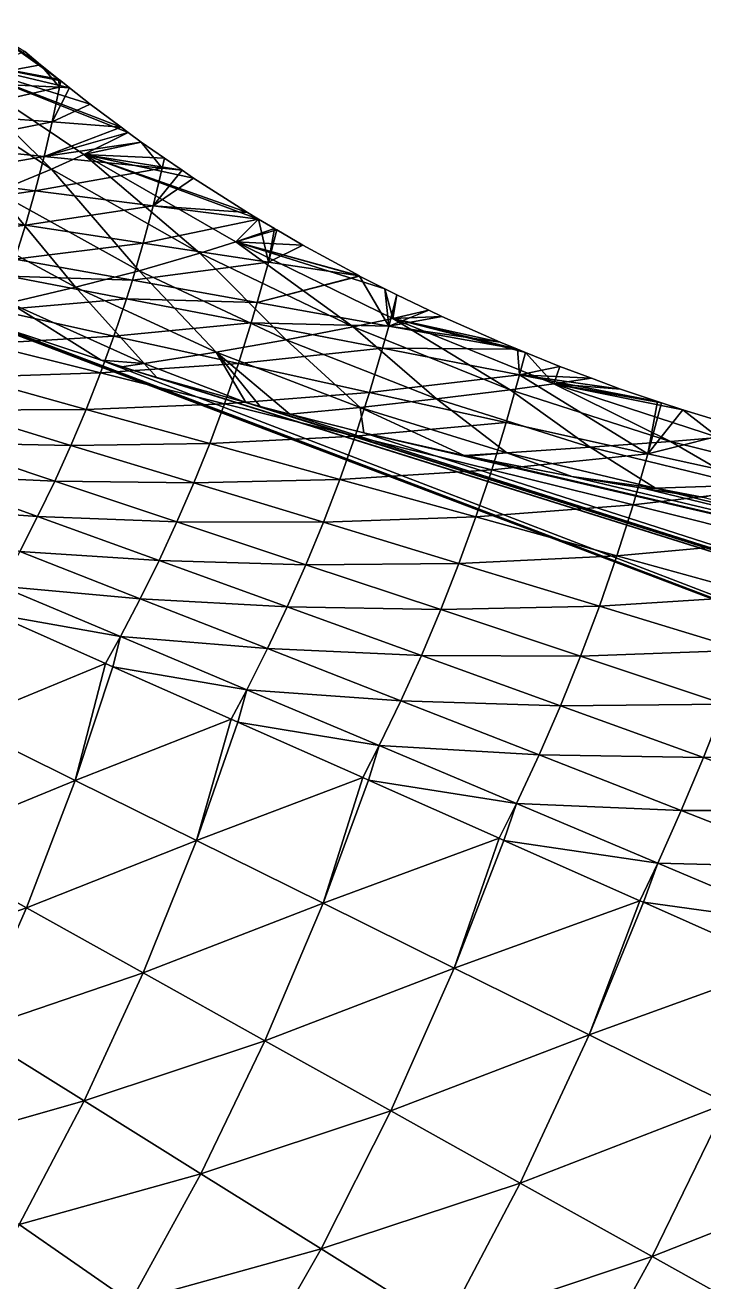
# Model space of a CAD drawing. Header units: metres. Extents: x -44.6 to 35.4, y -44.1 to 26.9.
# Drawn here: x -16.88 to -13.34, y 13.82 to 20.37 of the extents above; entities that cross this region are included whole.
import ezdxf

# ---------------------------------------------------------------- set-up
doc = ezdxf.new("R2010")
doc.units = ezdxf.units.M

msp = doc.modelspace()

# ---------------------------------------------------------------- linework, layer by layer
for points in [[(-17.338516, 20.210762, 96.550903), (-17.103741, 20.374136, 97.763763), (-16.707756, 20.092436, 97.608192)], [(-16.883329, 20.236599, 97.765205), (-16.802639, 20.167904, 97.691124), (-17.103741, 20.374136, 97.763763)], [(-16.802639, 20.167904, 97.691124), (-16.707756, 20.092436, 97.608192), (-17.103741, 20.374136, 97.763763)], [(-16.744913, 19.622976, 95.498322), (-17.491783, 20.114704, 95.832726), (-17.338516, 20.210762, 96.550903)], [(-17.338516, 20.210762, 96.550903), (-16.382318, 19.842308, 97.331589), (-16.345449, 19.814987, 97.301163)], [(-17.338516, 20.210762, 96.550903), (-16.542732, 19.961178, 97.463959), (-16.382318, 19.842308, 97.331589)], [(-17.338516, 20.210762, 96.550903), (-16.696737, 20.083672, 97.598564), (-16.651035, 20.047321, 97.558617)], [(-16.707756, 20.092436, 97.608192), (-16.696737, 20.083672, 97.598564), (-17.338516, 20.210762, 96.550903)], [(-16.651035, 20.047321, 97.558617), (-16.542732, 19.961178, 97.463959), (-17.338516, 20.210762, 96.550903)], [(-16.345449, 19.814987, 97.301163), (-16.575457, 19.699785, 96.225792), (-17.338516, 20.210762, 96.550903)], [(-17.338516, 20.210762, 96.550903), (-16.575457, 19.699785, 96.225792), (-16.744913, 19.622976, 95.498322)], [(-17.278881, 20.078079, 98.132591), (-16.802639, 20.167904, 97.691124), (-16.883329, 20.236599, 97.765205)], [(-16.802639, 20.167904, 97.691124), (-17.278881, 20.078079, 98.132591), (-16.703274, 20.051197, 97.601494)], [(-16.703274, 20.051197, 97.601494), (-16.707756, 20.092436, 97.608192), (-16.802639, 20.167904, 97.691124)], [(-17.491783, 20.114704, 95.832726), (-16.744913, 19.622976, 95.498322), (-17.032125, 19.504704, 94.370056)], [(-16.703274, 20.051197, 97.601494), (-17.278881, 20.078079, 98.132591), (-17.316484, 19.91184, 98.160225)], [(-16.703274, 20.051197, 97.601494), (-16.696737, 20.083672, 97.598564), (-16.707756, 20.092436, 97.608192)], [(-16.696737, 20.083672, 97.598564), (-16.703274, 20.051197, 97.601494), (-16.651035, 20.047321, 97.558617)], [(-17.316484, 19.91184, 98.160225), (-16.740896, 19.869825, 97.624329), (-16.703274, 20.051197, 97.601494)], [(-16.651035, 20.047321, 97.558617), (-16.703274, 20.051197, 97.601494), (-16.740896, 19.869825, 97.624329)], [(-16.740896, 19.869825, 97.624329), (-16.542732, 19.961178, 97.463959), (-16.651035, 20.047321, 97.558617)], [(-16.740896, 19.869825, 97.624329), (-16.382318, 19.842308, 97.331589), (-16.542732, 19.961178, 97.463959)], [(-16.740896, 19.869825, 97.624329), (-17.316484, 19.91184, 98.160225), (-17.358183, 19.746586, 98.18782)], [(-17.358183, 19.746586, 98.18782), (-16.783041, 19.689444, 97.647148), (-16.740896, 19.869825, 97.624329)], [(-16.382318, 19.842308, 97.331589), (-16.740896, 19.869825, 97.624329), (-16.783041, 19.689444, 97.647148)], [(-16.783041, 19.689444, 97.647148), (-16.345449, 19.814987, 97.301163), (-16.382318, 19.842308, 97.331589)], [(-16.783041, 19.689444, 97.647148), (-16.276743, 19.764074, 97.244469), (-16.345449, 19.814987, 97.301163)], [(-16.575457, 19.699785, 96.225792), (-16.345449, 19.814987, 97.301163), (-16.276743, 19.764074, 97.244469)], [(-16.783041, 19.689444, 97.647148), (-17.358183, 19.746586, 98.18782), (-17.403976, 19.582296, 98.215393)], [(-16.276743, 19.764074, 97.244469), (-16.783041, 19.689444, 97.647148), (-16.167154, 19.628252, 97.153877)], [(-16.575457, 19.699785, 96.225792), (-16.276743, 19.764074, 97.244469), (-16.155024, 19.680256, 97.150314)], [(-16.167154, 19.628252, 97.153877), (-16.155024, 19.680256, 97.150314), (-16.276743, 19.764074, 97.244469)], [(-17.403976, 19.582296, 98.215393), (-16.829708, 19.510036, 97.669952), (-16.783041, 19.689444, 97.647148)], [(-16.167154, 19.628252, 97.153877), (-16.783041, 19.689444, 97.647148), (-16.829708, 19.510036, 97.669952)], [(-15.971005, 19.184298, 95.15181), (-16.744913, 19.622976, 95.498322), (-16.575457, 19.699785, 96.225792)], [(-16.575457, 19.699785, 96.225792), (-15.723701, 19.397335, 96.83149), (-15.665176, 19.362793, 96.792435)], [(-15.665176, 19.362793, 96.792435), (-15.78349, 19.243727, 95.888367), (-16.575457, 19.699785, 96.225792)], [(-16.575457, 19.699785, 96.225792), (-16.155024, 19.680256, 97.150314), (-16.063208, 19.617031, 97.079285)], [(-16.063208, 19.617031, 97.079285), (-16.003939, 19.576218, 97.033432), (-16.575457, 19.699785, 96.225792)], [(-16.003939, 19.576218, 97.033432), (-15.723701, 19.397335, 96.83149), (-16.575457, 19.699785, 96.225792)], [(-16.575457, 19.699785, 96.225792), (-15.78349, 19.243727, 95.888367), (-15.971005, 19.184298, 95.15181)], [(-16.155024, 19.680256, 97.150314), (-16.167154, 19.628252, 97.153877), (-16.063208, 19.617031, 97.079285)], [(-16.287792, 19.09284, 94.009521), (-17.032125, 19.504704, 94.370056), (-16.744913, 19.622976, 95.498322)], [(-16.829708, 19.510036, 97.669952), (-16.214251, 19.432596, 97.172226), (-16.167154, 19.628252, 97.153877)], [(-16.744913, 19.622976, 95.498322), (-15.971005, 19.184298, 95.15181), (-16.287792, 19.09284, 94.009521)], [(-16.063208, 19.617031, 97.079285), (-16.167154, 19.628252, 97.153877), (-16.214251, 19.432596, 97.172226)], [(-16.214251, 19.432596, 97.172226), (-16.003939, 19.576218, 97.033432), (-16.063208, 19.617031, 97.079285)], [(-16.829708, 19.510036, 97.669952), (-17.403976, 19.582296, 98.215393), (-17.453869, 19.418951, 98.242958)], [(-16.214251, 19.432596, 97.172226), (-15.723701, 19.397335, 96.83149), (-16.003939, 19.576218, 97.033432)], [(-17.453869, 19.418951, 98.242958), (-16.880903, 19.331594, 97.692749), (-16.829708, 19.510036, 97.669952)], [(-16.619499, 19.007021, 92.928017), (-17.333895, 19.393652, 93.301758), (-17.032125, 19.504704, 94.370056)], [(-17.032125, 19.504704, 94.370056), (-16.287792, 19.09284, 94.009521), (-16.619499, 19.007021, 92.928017)], [(-16.214251, 19.432596, 97.172226), (-16.829708, 19.510036, 97.669952), (-16.880903, 19.331594, 97.692749)], [(-16.880903, 19.331594, 97.692749), (-17.453869, 19.418951, 98.242958), (-17.507881, 19.256533, 98.270531)], [(-16.880903, 19.331594, 97.692749), (-16.266335, 19.237894, 97.190582), (-16.214251, 19.432596, 97.172226)], [(-15.665176, 19.362793, 96.792435), (-16.214251, 19.432596, 97.172226), (-16.266335, 19.237894, 97.190582)], [(-16.214251, 19.432596, 97.172226), (-15.665176, 19.362793, 96.792435), (-15.723701, 19.397335, 96.83149)], [(-17.333895, 19.393652, 93.301758), (-16.619499, 19.007021, 92.928017), (-16.963524, 18.926828, 91.908966)], [(-16.266335, 19.237894, 97.190582), (-15.614086, 19.138451, 96.739655), (-15.665176, 19.362793, 96.792435)], [(-15.665176, 19.362793, 96.792435), (-15.582091, 19.313755, 96.736984), (-15.78349, 19.243727, 95.888367)], [(-15.614086, 19.138451, 96.739655), (-15.582091, 19.313755, 96.736984), (-15.665176, 19.362793, 96.792435)], [(-17.507881, 19.256533, 98.270531), (-16.936644, 19.1541, 97.715561), (-16.880903, 19.331594, 97.692749)], [(-16.266335, 19.237894, 97.190582), (-16.880903, 19.331594, 97.692749), (-16.936644, 19.1541, 97.715561)], [(-15.78349, 19.243727, 95.888367), (-15.582091, 19.313755, 96.736984), (-15.571152, 19.307299, 96.729683)], [(-15.571152, 19.307299, 96.729683), (-15.4355, 19.227236, 96.63916), (-15.78349, 19.243727, 95.888367)], [(-15.614086, 19.138451, 96.739655), (-15.571152, 19.307299, 96.729683), (-15.582091, 19.313755, 96.736984)], [(-15.4355, 19.227236, 96.63916), (-15.571152, 19.307299, 96.729683), (-15.614086, 19.138451, 96.739655)], [(-16.936644, 19.1541, 97.715561), (-16.32342, 19.044142, 97.208946), (-16.266335, 19.237894, 97.190582)], [(-15.614086, 19.138451, 96.739655), (-16.266335, 19.237894, 97.190582), (-16.32342, 19.044142, 97.208946)], [(-15.173197, 18.800451, 94.794601), (-15.971005, 19.184298, 95.15181), (-15.78349, 19.243727, 95.888367)], [(-14.96596, 18.844511, 95.540047), (-15.78349, 19.243727, 95.888367), (-15.007721, 18.998568, 96.381233)], [(-15.78349, 19.243727, 95.888367), (-15.4355, 19.227236, 96.63916), (-15.139362, 19.066065, 96.457207)], [(-15.139362, 19.066065, 96.457207), (-15.138865, 19.065794, 96.456902), (-15.78349, 19.243727, 95.888367)], [(-15.138865, 19.065794, 96.456902), (-15.007721, 18.998568, 96.381233), (-15.78349, 19.243727, 95.888367)], [(-15.78349, 19.243727, 95.888367), (-14.96596, 18.844511, 95.540047), (-15.173197, 18.800451, 94.794601)], [(-15.614086, 19.138451, 96.739655), (-15.139362, 19.066065, 96.457207), (-15.4355, 19.227236, 96.63916)], [(-16.32342, 19.044142, 97.208946), (-16.936644, 19.1541, 97.715561), (-16.966568, 19.064703, 97.727104)], [(-16.32342, 19.044142, 97.208946), (-15.672161, 18.927361, 96.753952), (-15.614086, 19.138451, 96.739655)], [(-15.52205, 18.732677, 93.638626), (-16.287792, 19.09284, 94.009521), (-15.971005, 19.184298, 95.15181)], [(-15.971005, 19.184298, 95.15181), (-15.173197, 18.800451, 94.794601), (-15.52205, 18.732677, 93.638626)], [(-15.139362, 19.066065, 96.457207), (-15.614086, 19.138451, 96.739655), (-15.672161, 18.927361, 96.753952)], [(-15.885959, 18.669117, 92.544266), (-16.619499, 19.007021, 92.928017), (-16.287792, 19.09284, 94.009521)], [(-16.287792, 19.09284, 94.009521), (-15.52205, 18.732677, 93.638626), (-15.885959, 18.669117, 92.544266)], [(-16.354198, 18.946522, 97.218239), (-16.966568, 19.064703, 97.727104), (-17.029726, 18.887197, 97.75013)], [(-16.966568, 19.064703, 97.727104), (-16.354198, 18.946522, 97.218239), (-16.32342, 19.044142, 97.208946)], [(-16.26218, 18.609753, 91.513199), (-16.963524, 18.926828, 91.908966), (-16.619499, 19.007021, 92.928017)], [(-16.619499, 19.007021, 92.928017), (-15.885959, 18.669117, 92.544266), (-16.26218, 18.609753, 91.513199)], [(-15.672161, 18.927361, 96.753952), (-16.32342, 19.044142, 97.208946), (-16.354198, 18.946522, 97.218239)], [(-15.672161, 18.927361, 96.753952), (-15.138865, 19.065794, 96.456902), (-15.139362, 19.066065, 96.457207)], [(-15.138865, 19.065794, 96.456902), (-15.672161, 18.927361, 96.753952), (-14.98707, 18.804514, 96.353508)], [(-14.98707, 18.804514, 96.353508), (-15.007721, 18.998568, 96.381233), (-15.138865, 19.065794, 96.456902)], [(-32.494915, -4.090965, 91.214554), (-17.563393, 18.999922, 91.214554), (-8.667542, 15.624047, 91.214554)], [(-8.667542, 15.624047, 91.214554), (-17.563393, 18.999922, 91.214554), (-17.216881, 18.874317, 91.214554)], [(-17.029726, 18.887197, 97.75013), (-16.419411, 18.75263, 97.236786), (-16.354198, 18.946522, 97.218239)], [(-15.703627, 18.820967, 96.761185), (-16.354198, 18.946522, 97.218239), (-16.419411, 18.75263, 97.236786)], [(-16.354198, 18.946522, 97.218239), (-15.703627, 18.820967, 96.761185), (-15.672161, 18.927361, 96.753952)], [(-14.98707, 18.804514, 96.353508), (-14.944194, 18.967896, 96.346863), (-15.007721, 18.998568, 96.381233)], [(-15.007721, 18.998568, 96.381233), (-14.944194, 18.967896, 96.346863), (-14.96596, 18.844511, 95.540047)], [(-14.778506, 18.887901, 96.257233), (-14.944194, 18.967896, 96.346863), (-14.98707, 18.804514, 96.353508)], [(-14.944194, 18.967896, 96.346863), (-14.778506, 18.887901, 96.257233), (-14.96596, 18.844511, 95.540047)], [(-17.216881, 18.874317, 91.214554), (-17.027538, 18.805683, 91.214554), (-8.667542, 15.624047, 91.214554)], [(-16.419411, 18.75263, 97.236786), (-17.029726, 18.887197, 97.75013), (-17.097212, 18.711565, 97.773071)], [(-16.486214, 18.62652, 91.214554), (-17.027538, 18.805683, 91.214554), (-16.963524, 18.926828, 91.908966)], [(-16.963524, 18.926828, 91.908966), (-16.26218, 18.609753, 91.513199), (-16.486214, 18.62652, 91.214554)], [(-14.98707, 18.804514, 96.353508), (-15.672161, 18.927361, 96.753952), (-15.703627, 18.820967, 96.761185)], [(-14.98707, 18.804514, 96.353508), (-14.710285, 18.854965, 96.220329), (-14.778506, 18.887901, 96.257233)], [(-14.96596, 18.844511, 95.540047), (-14.778506, 18.887901, 96.257233), (-14.710285, 18.854965, 96.220329)], [(-16.419411, 18.75263, 97.236786), (-15.770579, 18.609573, 96.77562), (-15.703627, 18.820967, 96.761185)], [(-15.01907, 18.688854, 96.358902), (-15.703627, 18.820967, 96.761185), (-15.770579, 18.609573, 96.77562)], [(-15.703627, 18.820967, 96.761185), (-15.01907, 18.688854, 96.358902), (-14.98707, 18.804514, 96.353508)], [(-14.354717, 18.472988, 94.428131), (-15.173197, 18.800451, 94.794601), (-14.96596, 18.844511, 95.540047)], [(-14.98707, 18.804514, 96.353508), (-14.406281, 18.720177, 96.070625), (-14.710285, 18.854965, 96.220329)], [(-14.710285, 18.854965, 96.220329), (-14.406281, 18.720177, 96.070625), (-14.96596, 18.844511, 95.540047)], [(-14.126313, 18.503819, 95.182304), (-14.96596, 18.844511, 95.540047), (-14.274465, 18.666674, 96.011925)], [(-14.96596, 18.844511, 95.540047), (-14.406281, 18.720177, 96.070625), (-14.316825, 18.683868, 96.030785)], [(-14.316825, 18.683868, 96.030785), (-14.274465, 18.666674, 96.011925), (-14.96596, 18.844511, 95.540047)], [(-14.96596, 18.844511, 95.540047), (-14.126313, 18.503819, 95.182304), (-14.354717, 18.472988, 94.428131)], [(-17.097212, 18.711565, 97.773071), (-16.489405, 18.560715, 97.255257), (-16.419411, 18.75263, 97.236786)], [(-8.667542, 15.624047, 91.214554), (-17.027538, 18.805683, 91.214554), (-16.486214, 18.62652, 91.214554)], [(-15.770579, 18.609573, 96.77562), (-16.419411, 18.75263, 97.236786), (-16.489405, 18.560715, 97.255257)], [(-14.737804, 18.425579, 93.258759), (-15.52205, 18.732677, 93.638626), (-15.173197, 18.800451, 94.794601)], [(-15.173197, 18.800451, 94.794601), (-14.354717, 18.472988, 94.428131), (-14.737804, 18.425579, 93.258759)], [(-14.316825, 18.683868, 96.030785), (-14.98707, 18.804514, 96.353508), (-15.01907, 18.688854, 96.358902)], [(-14.98707, 18.804514, 96.353508), (-14.316825, 18.683868, 96.030785), (-14.406281, 18.720177, 96.070625)], [(-16.489405, 18.560715, 97.255257), (-17.097212, 18.711565, 97.773071), (-17.169012, 18.53775, 97.795929)], [(-15.135882, 18.38114, 92.151863), (-15.885959, 18.669117, 92.544266), (-15.52205, 18.732677, 93.638626)], [(-15.770579, 18.609573, 96.77562), (-15.087478, 18.45896, 96.369659), (-15.01907, 18.688854, 96.358902)], [(-15.52205, 18.732677, 93.638626), (-14.737804, 18.425579, 93.258759), (-15.135882, 18.38114, 92.151863)], [(-14.304961, 18.551039, 96.013992), (-15.01907, 18.688854, 96.358902), (-15.087478, 18.45896, 96.369659)], [(-15.01907, 18.688854, 96.358902), (-14.304961, 18.551039, 96.013992), (-14.316825, 18.683868, 96.030785)], [(-14.304961, 18.551039, 96.013992), (-14.274465, 18.666674, 96.011925), (-14.316825, 18.683868, 96.030785)], [(-16.26218, 18.609753, 91.513199), (-16.377642, 18.59318, 91.214554), (-16.486214, 18.62652, 91.214554)], [(-8.709958, 16.185982, 91.214554), (-16.486214, 18.62652, 91.214554), (-16.377642, 18.59318, 91.214554)], [(-16.486214, 18.62652, 91.214554), (-8.709958, 16.185982, 91.214554), (-8.667542, 15.624047, 91.214554)], [(-15.732244, 18.40587, 91.214554), (-16.26218, 18.609753, 91.513199), (-15.885959, 18.669117, 92.544266)], [(-15.885959, 18.669117, 92.544266), (-15.657641, 18.38471, 91.214554), (-15.732244, 18.40587, 91.214554)], [(-15.885959, 18.669117, 92.544266), (-15.135882, 18.38114, 92.151863), (-15.502691, 18.345427, 91.214554)], [(-15.502691, 18.345427, 91.214554), (-15.657641, 18.38471, 91.214554), (-15.885959, 18.669117, 92.544266)], [(-14.095687, 18.59411, 95.932312), (-14.274465, 18.666674, 96.011925), (-14.304961, 18.551039, 96.013992)], [(-14.274465, 18.666674, 96.011925), (-14.095687, 18.59411, 95.932312), (-14.126313, 18.503819, 95.182304)], [(-17.169012, 18.53775, 97.795929), (-16.564165, 18.370718, 97.273682), (-16.489405, 18.560715, 97.255257)], [(-15.8428, 18.400236, 96.790009), (-16.489405, 18.560715, 97.255257), (-16.564165, 18.370718, 97.273682)], [(-16.489405, 18.560715, 97.255257), (-15.8428, 18.400236, 96.790009), (-15.770579, 18.609573, 96.77562)], [(-16.196516, 18.537558, 91.214554), (-16.377642, 18.59318, 91.214554), (-16.26218, 18.609753, 91.513199)], [(-16.377642, 18.59318, 91.214554), (-16.196516, 18.537558, 91.214554), (-8.709958, 16.185982, 91.214554)], [(-16.26218, 18.609753, 91.513199), (-15.732244, 18.40587, 91.214554), (-16.196516, 18.537558, 91.214554)], [(-15.087478, 18.45896, 96.369659), (-15.770579, 18.609573, 96.77562), (-15.8428, 18.400236, 96.790009)], [(-15.087478, 18.45896, 96.369659), (-14.374574, 18.301775, 96.021553), (-14.304961, 18.551039, 96.013992)], [(-14.304961, 18.551039, 96.013992), (-14.374574, 18.301775, 96.021553), (-13.63653, 18.139046, 95.733582)], [(-13.93059, 18.532993, 95.866325), (-14.095687, 18.59411, 95.932312), (-14.304961, 18.551039, 96.013992)], [(-13.63653, 18.139046, 95.733582), (-13.58571, 18.411877, 95.737038), (-14.304961, 18.551039, 96.013992)], [(-14.304961, 18.551039, 96.013992), (-13.778503, 18.47669, 95.80555), (-13.93059, 18.532993, 95.866325)], [(-14.304961, 18.551039, 96.013992), (-13.58571, 18.411877, 95.737038), (-13.778503, 18.47669, 95.80555)], [(-14.095687, 18.59411, 95.932312), (-13.93059, 18.532993, 95.866325), (-14.126313, 18.503819, 95.182304)], [(-16.564165, 18.370718, 97.273682), (-17.169012, 18.53775, 97.795929), (-17.245115, 18.365732, 97.818726)], [(-8.709958, 16.185982, 91.214554), (-16.196516, 18.537558, 91.214554), (-15.732244, 18.40587, 91.214554)], [(-13.518883, 18.203234, 94.053894), (-14.354717, 18.472988, 94.428131), (-14.126313, 18.503819, 95.182304)], [(-14.126313, 18.503819, 95.182304), (-13.93059, 18.532993, 95.866325), (-13.778503, 18.47669, 95.80555)], [(-14.126313, 18.503819, 95.182304), (-13.566241, 18.405333, 95.730118), (-13.454741, 18.367847, 95.690491)], [(-14.126313, 18.503819, 95.182304), (-13.778503, 18.47669, 95.80555), (-13.58571, 18.411877, 95.737038)], [(-13.58571, 18.411877, 95.737038), (-13.566241, 18.405333, 95.730118), (-14.126313, 18.503819, 95.182304)], [(-13.454741, 18.367847, 95.690491), (-13.268092, 18.223091, 94.81665), (-14.126313, 18.503819, 95.182304)], [(-14.126313, 18.503819, 95.182304), (-13.268092, 18.223091, 94.81665), (-13.518883, 18.203234, 94.053894)], [(-15.8428, 18.400236, 96.790009), (-15.161668, 18.231186, 96.380386), (-15.087478, 18.45896, 96.369659)], [(-14.374574, 18.301775, 96.021553), (-15.087478, 18.45896, 96.369659), (-15.161668, 18.231186, 96.380386)], [(-14.371934, 18.144114, 91.752197), (-15.135882, 18.38114, 92.151863), (-14.737804, 18.425579, 93.258759)], [(-13.938031, 18.172714, 92.871376), (-14.737804, 18.425579, 93.258759), (-14.354717, 18.472988, 94.428131)], [(-14.737804, 18.425579, 93.258759), (-13.938031, 18.172714, 92.871376), (-14.371934, 18.144114, 91.752197)], [(-14.354717, 18.472988, 94.428131), (-13.518883, 18.203234, 94.053894), (-13.938031, 18.172714, 92.871376)], [(-16.643673, 18.182623, 97.292053), (-17.245115, 18.365732, 97.818726), (-17.325516, 18.195488, 97.841469)], [(-17.245115, 18.365732, 97.818726), (-16.643673, 18.182623, 97.292053), (-16.564165, 18.370718, 97.273682)], [(-15.920269, 18.192902, 96.804352), (-16.564165, 18.370718, 97.273682), (-16.643673, 18.182623, 97.292053)], [(-16.564165, 18.370718, 97.273682), (-15.920269, 18.192902, 96.804352), (-15.8428, 18.400236, 96.790009)], [(-15.161668, 18.231186, 96.380386), (-15.8428, 18.400236, 96.790009), (-15.920269, 18.192902, 96.804352)], [(-15.732244, 18.40587, 91.214554), (-15.657641, 18.38471, 91.214554), (-8.709958, 16.185982, 91.214554)], [(-8.709958, 16.185982, 91.214554), (-15.657641, 18.38471, 91.214554), (-15.502691, 18.345427, 91.214554)], [(-15.1172, 18.247696, 91.214554), (-15.502691, 18.345427, 91.214554), (-15.135882, 18.38114, 92.151863)], [(-15.135882, 18.38114, 92.151863), (-14.371934, 18.144114, 91.752197), (-14.594452, 18.130739, 91.214554)], [(-14.594452, 18.130739, 91.214554), (-15.1172, 18.247696, 91.214554), (-15.135882, 18.38114, 92.151863)], [(-13.63653, 18.139046, 95.733582), (-13.566241, 18.405333, 95.730118), (-13.58571, 18.411877, 95.737038)], [(-13.454741, 18.367847, 95.690491), (-13.566241, 18.405333, 95.730118), (-13.63653, 18.139046, 95.733582)], [(-13.124414, 18.267527, 95.587311), (-13.454741, 18.367847, 95.690491), (-13.63653, 18.139046, 95.733582)], [(-13.454741, 18.367847, 95.690491), (-13.124414, 18.267527, 95.587311), (-13.268092, 18.223091, 94.81665)], [(-15.502691, 18.345427, 91.214554), (-15.1172, 18.247696, 91.214554), (-8.709958, 16.185982, 91.214554)], [(-15.161668, 18.231186, 96.380386), (-14.450506, 18.054684, 96.029091), (-14.374574, 18.301775, 96.021553)], [(-13.63653, 18.139046, 95.733582), (-14.374574, 18.301775, 96.021553), (-14.450506, 18.054684, 96.029091)], [(-15.920269, 18.192902, 96.804352), (-15.241617, 18.005487, 96.391083), (-15.161668, 18.231186, 96.380386)], [(-14.450506, 18.054684, 96.029091), (-15.161668, 18.231186, 96.380386), (-15.241617, 18.005487, 96.391083)], [(-8.672983, 16.748299, 91.214554), (-15.1172, 18.247696, 91.214554), (-14.594452, 18.130739, 91.214554)], [(-15.1172, 18.247696, 91.214554), (-8.672983, 16.748299, 91.214554), (-8.709958, 16.185982, 91.214554)], [(-13.63653, 18.139046, 95.733582), (-12.878175, 17.97184, 95.507629), (-13.124414, 18.267527, 95.587311)], [(-12.66908, 17.992285, 93.673401), (-13.518883, 18.203234, 94.053894), (-13.268092, 18.223091, 94.81665)], [(-16.727921, 17.996416, 97.310379), (-17.325516, 18.195488, 97.841469), (-17.410213, 18.027004, 97.864159)], [(-17.325516, 18.195488, 97.841469), (-16.727921, 17.996416, 97.310379), (-16.643673, 18.182623, 97.292053)], [(-16.002964, 17.98756, 96.818665), (-16.643673, 18.182623, 97.292053), (-16.727921, 17.996416, 97.310379)], [(-16.643673, 18.182623, 97.292053), (-16.002964, 17.98756, 96.818665), (-15.920269, 18.192902, 96.804352)], [(-15.241617, 18.005487, 96.391083), (-15.920269, 18.192902, 96.804352), (-16.002964, 17.98756, 96.818665)], [(-13.596829, 17.958881, 91.346703), (-14.371934, 18.144114, 91.752197), (-13.938031, 18.172714, 92.871376)], [(-13.125764, 17.975039, 92.477936), (-13.938031, 18.172714, 92.871376), (-13.518883, 18.203234, 94.053894)], [(-13.938031, 18.172714, 92.871376), (-13.125764, 17.975039, 92.477936), (-13.596829, 17.958881, 91.346703)], [(-13.518883, 18.203234, 94.053894), (-12.66908, 17.992285, 93.673401), (-13.125764, 17.975039, 92.477936)], [(-14.575318, 18.126457, 91.214554), (-14.594452, 18.130739, 91.214554), (-14.371934, 18.144114, 91.752197)], [(-14.594452, 18.130739, 91.214554), (-14.575318, 18.126457, 91.214554), (-8.672983, 16.748299, 91.214554)], [(-14.032116, 18.020958, 91.214554), (-14.575318, 18.126457, 91.214554), (-14.371934, 18.144114, 91.752197)], [(-14.575318, 18.126457, 91.214554), (-14.032116, 18.020958, 91.214554), (-8.672983, 16.748299, 91.214554)], [(-14.450506, 18.054684, 96.029091), (-13.714009, 17.871895, 95.738457), (-13.63653, 18.139046, 95.733582)], [(-14.032116, 18.020958, 91.214554), (-14.371934, 18.144114, 91.752197), (-13.596829, 17.958881, 91.346703)], [(-12.878175, 17.97184, 95.507629), (-13.63653, 18.139046, 95.733582), (-13.714009, 17.871895, 95.738457)], [(-16.816906, 17.812088, 97.328667), (-17.410213, 18.027004, 97.864159), (-17.499222, 17.86027, 97.88681)], [(-17.410213, 18.027004, 97.864159), (-16.816906, 17.812088, 97.328667), (-16.727921, 17.996416, 97.310379)], [(-15.241617, 18.005487, 96.391083), (-14.532732, 17.809723, 96.036613), (-14.450506, 18.054684, 96.029091)], [(-13.714009, 17.871895, 95.738457), (-14.450506, 18.054684, 96.029091), (-14.532732, 17.809723, 96.036613)], [(-16.090876, 17.784203, 96.832939), (-16.727921, 17.996416, 97.310379), (-16.816906, 17.812088, 97.328667)], [(-16.727921, 17.996416, 97.310379), (-16.090876, 17.784203, 96.832939), (-16.002964, 17.98756, 96.818665)], [(-15.3273, 17.781855, 96.401749), (-16.002964, 17.98756, 96.818665), (-16.090876, 17.784203, 96.832939)], [(-16.002964, 17.98756, 96.818665), (-15.3273, 17.781855, 96.401749), (-15.241617, 18.005487, 96.391083)], [(-14.532732, 17.809723, 96.036613), (-15.241617, 18.005487, 96.391083), (-15.3273, 17.781855, 96.401749)], [(-13.596829, 17.958881, 91.346703), (-13.654445, 17.958681, 91.214554), (-14.032116, 18.020958, 91.214554)], [(-14.032116, 18.020958, 91.214554), (-13.654445, 17.958681, 91.214554), (-8.672983, 16.748299, 91.214554)], [(-13.714009, 17.871895, 95.738457), (-12.957042, 17.684025, 95.510391), (-12.878175, 17.97184, 95.507629)], [(-13.487711, 17.931189, 91.214554), (-13.654445, 17.958681, 91.214554), (-13.596829, 17.958881, 91.346703)], [(-13.654445, 17.958681, 91.214554), (-13.487711, 17.931189, 91.214554), (-8.672983, 16.748299, 91.214554)], [(-13.343245, 17.911583, 91.214554), (-13.596829, 17.958881, 91.346703), (-13.125764, 17.975039, 92.477936)], [(-13.596829, 17.958881, 91.346703), (-13.343245, 17.911583, 91.214554), (-13.487711, 17.931189, 91.214554)], [(-8.672983, 16.748299, 91.214554), (-13.487711, 17.931189, 91.214554), (-13.343245, 17.911583, 91.214554)], [(-17.499222, 17.86027, 97.88681), (-16.910639, 17.629629, 97.346924), (-16.816906, 17.812088, 97.328667)], [(-14.532732, 17.809723, 96.036613), (-13.798338, 17.606915, 95.743317), (-13.714009, 17.871895, 95.738457)], [(-12.957042, 17.684025, 95.510391), (-13.714009, 17.871895, 95.738457), (-13.798338, 17.606915, 95.743317)], [(-16.183998, 17.582825, 96.847191), (-16.816906, 17.812088, 97.328667), (-16.910639, 17.629629, 97.346924)], [(-16.816906, 17.812088, 97.328667), (-16.183998, 17.582825, 96.847191), (-16.090876, 17.784203, 96.832939)], [(-15.418704, 17.560287, 96.412399), (-16.090876, 17.784203, 96.832939), (-16.183998, 17.582825, 96.847191)], [(-16.090876, 17.784203, 96.832939), (-15.418704, 17.560287, 96.412399), (-15.3273, 17.781855, 96.401749)], [(-14.621225, 17.566891, 96.044113), (-15.3273, 17.781855, 96.401749), (-15.418704, 17.560287, 96.412399)], [(-15.3273, 17.781855, 96.401749), (-14.621225, 17.566891, 96.044113), (-14.532732, 17.809723, 96.036613)], [(-13.798338, 17.606915, 95.743317), (-14.532732, 17.809723, 96.036613), (-14.621225, 17.566891, 96.044113)], [(-16.282337, 17.383427, 96.86142), (-16.910639, 17.629629, 97.346924), (-17.009132, 17.449039, 97.365158)], [(-16.910639, 17.629629, 97.346924), (-16.282337, 17.383427, 96.86142), (-16.183998, 17.582825, 96.847191)], [(-13.798338, 17.606915, 95.743317), (-13.043331, 17.398415, 95.513145), (-12.957042, 17.684025, 95.510391)], [(-15.515822, 17.340788, 96.423027), (-16.183998, 17.582825, 96.847191), (-16.282337, 17.383427, 96.86142)], [(-16.183998, 17.582825, 96.847191), (-15.515822, 17.340788, 96.423027), (-15.418704, 17.560287, 96.412399)], [(-15.418704, 17.560287, 96.412399), (-14.71597, 17.326191, 96.051605), (-14.621225, 17.566891, 96.044113)], [(-13.889488, 17.344112, 95.748169), (-14.621225, 17.566891, 96.044113), (-14.71597, 17.326191, 96.051605)], [(-14.621225, 17.566891, 96.044113), (-13.889488, 17.344112, 95.748169), (-13.798338, 17.606915, 95.743317)], [(-13.043331, 17.398415, 95.513145), (-13.798338, 17.606915, 95.743317), (-13.889488, 17.344112, 95.748169)], [(-14.71597, 17.326191, 96.051605), (-15.418704, 17.560287, 96.412399), (-15.515822, 17.340788, 96.423027)], [(-16.385908, 17.186008, 96.875633), (-17.009132, 17.449039, 97.365158), (-17.041531, 17.302242, 97.345436)], [(-17.009132, 17.449039, 97.365158), (-16.385908, 17.186008, 96.875633), (-16.282337, 17.383427, 96.86142)], [(-15.618661, 17.12336, 96.43364), (-16.282337, 17.383427, 96.86142), (-16.385908, 17.186008, 96.875633)], [(-16.282337, 17.383427, 96.86142), (-15.618661, 17.12336, 96.43364), (-15.515822, 17.340788, 96.423027)], [(-13.889488, 17.344112, 95.748169), (-13.137012, 17.115023, 95.515892), (-13.043331, 17.398415, 95.513145)], [(-16.463491, 17.045525, 96.885826), (-17.041531, 17.302242, 97.345436), (-17.220274, 16.733019, 97.28054)], [(-17.041531, 17.302242, 97.345436), (-16.463491, 17.045525, 96.885826), (-16.385908, 17.186008, 96.875633)], [(-14.816958, 17.087633, 96.059082), (-15.515822, 17.340788, 96.423027), (-15.618661, 17.12336, 96.43364)], [(-15.515822, 17.340788, 96.423027), (-14.816958, 17.087633, 96.059082), (-14.71597, 17.326191, 96.051605)], [(-13.987442, 17.083502, 95.753006), (-14.71597, 17.326191, 96.051605), (-14.816958, 17.087633, 96.059082)], [(-14.71597, 17.326191, 96.051605), (-13.987442, 17.083502, 95.753006), (-13.889488, 17.344112, 95.748169)], [(-13.137012, 17.115023, 95.515892), (-13.889488, 17.344112, 95.748169), (-13.987442, 17.083502, 95.753006)], [(-16.385908, 17.186008, 96.875633), (-16.463491, 17.045525, 96.885826), (-16.425329, 17.028576, 96.860527)], [(-15.727232, 16.908014, 96.444244), (-16.385908, 17.186008, 96.875633), (-16.425329, 17.028576, 96.860527)], [(-16.385908, 17.186008, 96.875633), (-15.727232, 16.908014, 96.444244), (-15.618661, 17.12336, 96.43364)], [(-14.924195, 16.851229, 96.066544), (-15.618661, 17.12336, 96.43364), (-15.727232, 16.908014, 96.444244)], [(-15.618661, 17.12336, 96.43364), (-14.924195, 16.851229, 96.066544), (-14.816958, 17.087633, 96.059082)], [(-13.987442, 17.083502, 95.753006), (-13.238067, 16.833868, 95.518639), (-13.137012, 17.115023, 95.515892)], [(-17.220274, 16.733019, 97.28054), (-16.621159, 16.436106, 96.809692), (-16.463491, 17.045525, 96.885826)], [(-16.621159, 16.436106, 96.809692), (-16.425329, 17.028576, 96.860527), (-16.463491, 17.045525, 96.885826)], [(-14.092192, 16.825096, 95.757843), (-14.816958, 17.087633, 96.059082), (-14.924195, 16.851229, 96.066544)], [(-14.816958, 17.087633, 96.059082), (-14.092192, 16.825096, 95.757843), (-13.987442, 17.083502, 95.753006)], [(-13.238067, 16.833868, 95.518639), (-13.987442, 17.083502, 95.753006), (-14.092192, 16.825096, 95.757843)], [(-15.808712, 16.754726, 96.451843), (-16.425329, 17.028576, 96.860527), (-16.621159, 16.436106, 96.809692)], [(-16.425329, 17.028576, 96.860527), (-15.808712, 16.754726, 96.451843), (-15.727232, 16.908014, 96.444244)], [(-15.727232, 16.908014, 96.444244), (-15.808712, 16.754726, 96.451843), (-15.774459, 16.739515, 96.433243)], [(-15.037693, 16.616995, 96.074005), (-15.727232, 16.908014, 96.444244), (-15.774459, 16.739515, 96.433243)], [(-15.727232, 16.908014, 96.444244), (-15.037693, 16.616995, 96.074005), (-14.924195, 16.851229, 96.066544)], [(-14.20374, 16.568914, 95.762672), (-14.924195, 16.851229, 96.066544), (-15.037693, 16.616995, 96.074005)], [(-14.924195, 16.851229, 96.066544), (-14.20374, 16.568914, 95.762672), (-14.092192, 16.825096, 95.757843)], [(-13.346487, 16.554976, 95.521378), (-14.092192, 16.825096, 95.757843), (-14.20374, 16.568914, 95.762672)], [(-14.092192, 16.825096, 95.757843), (-13.346487, 16.554976, 95.521378), (-13.238067, 16.833868, 95.518639)], [(-12.472931, 16.578985, 95.35009), (-13.238067, 16.833868, 95.518639), (-13.346487, 16.554976, 95.521378)], [(-16.621159, 16.436106, 96.809692), (-17.220274, 16.733019, 97.28054), (-17.452417, 16.094334, 97.210762)], [(-16.621159, 16.436106, 96.809692), (-15.989573, 16.123104, 96.395065), (-15.808712, 16.754726, 96.451843)], [(-15.989573, 16.123104, 96.395065), (-15.774459, 16.739515, 96.433243), (-15.808712, 16.754726, 96.451843)], [(-15.123036, 16.450207, 96.079353), (-15.774459, 16.739515, 96.433243), (-15.989573, 16.123104, 96.395065)], [(-15.774459, 16.739515, 96.433243), (-15.123036, 16.450207, 96.079353), (-15.037693, 16.616995, 96.074005)], [(-15.037693, 16.616995, 96.074005), (-15.123036, 16.450207, 96.079353), (-15.093407, 16.437048, 96.066513)], [(-14.322102, 16.31498, 95.767494), (-15.037693, 16.616995, 96.074005), (-15.093407, 16.437048, 96.066513)], [(-15.037693, 16.616995, 96.074005), (-14.322102, 16.31498, 95.767494), (-14.20374, 16.568914, 95.762672)], [(-13.462275, 16.278366, 95.524117), (-14.20374, 16.568914, 95.762672), (-14.322102, 16.31498, 95.767494)], [(-14.20374, 16.568914, 95.762672), (-13.462275, 16.278366, 95.524117), (-13.346487, 16.554976, 95.521378)], [(-12.584951, 16.279119, 95.351311), (-13.346487, 16.554976, 95.521378), (-13.462275, 16.278366, 95.524117)], [(-13.346487, 16.554976, 95.521378), (-12.584951, 16.279119, 95.351311), (-12.472931, 16.578985, 95.35009)], [(-15.989573, 16.123104, 96.395065), (-15.329745, 15.796103, 96.039413), (-15.123036, 16.450207, 96.079353)], [(-15.329745, 15.796103, 96.039413), (-15.093407, 16.437048, 96.066513), (-15.123036, 16.450207, 96.079353)], [(-17.452417, 16.094334, 97.210762), (-16.874491, 15.771818, 96.755363), (-16.621159, 16.436106, 96.809692)], [(-15.989573, 16.123104, 96.395065), (-16.621159, 16.436106, 96.809692), (-16.874491, 15.771818, 96.755363)], [(-14.411275, 16.134102, 95.770958), (-15.093407, 16.437048, 96.066513), (-15.329745, 15.796103, 96.039413)], [(-15.093407, 16.437048, 96.066513), (-14.411275, 16.134102, 95.770958), (-14.322102, 16.31498, 95.767494)], [(-14.322102, 16.31498, 95.767494), (-14.411275, 16.134102, 95.770958), (-14.386869, 16.123264, 95.762894)], [(-13.585445, 16.004074, 95.526855), (-14.322102, 16.31498, 95.767494), (-14.386869, 16.123264, 95.762894)], [(-14.322102, 16.31498, 95.767494), (-13.585445, 16.004074, 95.526855), (-13.462275, 16.278366, 95.524117)], [(-12.704923, 15.981594, 95.352539), (-13.462275, 16.278366, 95.524117), (-13.585445, 16.004074, 95.526855)], [(-13.462275, 16.278366, 95.524117), (-12.704923, 15.981594, 95.352539), (-12.584951, 16.279119, 95.351311)], [(-16.874491, 15.771818, 96.755363), (-16.266508, 15.432529, 96.354561), (-15.989573, 16.123104, 96.395065)], [(-15.329745, 15.796103, 96.039413), (-15.989573, 16.123104, 96.395065), (-16.266508, 15.432529, 96.354561)], [(-15.329745, 15.796103, 96.039413), (-14.646085, 15.457292, 95.745125), (-14.411275, 16.134102, 95.770958)], [(-14.646085, 15.457292, 95.745125), (-14.386869, 16.123264, 95.762894), (-14.411275, 16.134102, 95.770958)], [(-13.678423, 15.808631, 95.528816), (-14.386869, 16.123264, 95.762894), (-14.646085, 15.457292, 95.745125)], [(-14.386869, 16.123264, 95.762894), (-13.678423, 15.808631, 95.528816), (-13.585445, 16.004074, 95.526855)], [(-16.874491, 15.771818, 96.755363), (-17.452417, 16.094334, 97.210762), (-17.71339, 15.475638, 97.144135)], [(-13.585445, 16.004074, 95.526855), (-13.678423, 15.808631, 95.528816), (-13.65972, 15.800325, 95.524467)], [(-12.832861, 15.686446, 95.35376), (-13.585445, 16.004074, 95.526855), (-13.65972, 15.800325, 95.524467)], [(-13.585445, 16.004074, 95.526855), (-12.832861, 15.686446, 95.35376), (-12.704923, 15.981594, 95.352539)], [(-16.266508, 15.432529, 96.354561), (-15.632393, 15.078657, 96.010941), (-15.329745, 15.796103, 96.039413)], [(-14.646085, 15.457292, 95.745125), (-15.329745, 15.796103, 96.039413), (-15.632393, 15.078657, 96.010941)], [(-14.646085, 15.457292, 95.745125), (-13.943165, 15.108935, 95.514175), (-13.678423, 15.808631, 95.528816)], [(-13.943165, 15.108935, 95.514175), (-13.65972, 15.800325, 95.524467), (-13.678423, 15.808631, 95.528816)], [(-12.929622, 15.476076, 95.354637), (-13.65972, 15.800325, 95.524467), (-13.943165, 15.108935, 95.514175)], [(-13.65972, 15.800325, 95.524467), (-12.929622, 15.476076, 95.354637), (-12.832861, 15.686446, 95.35376)], [(-17.71339, 15.475638, 97.144135), (-17.1579, 15.128635, 96.703514), (-16.874491, 15.771818, 96.755363)], [(-16.266508, 15.432529, 96.354561), (-16.874491, 15.771818, 96.755363), (-17.1579, 15.128635, 96.703514)], [(-8.667542, 15.624047, 91.214554), (-8.546576, 15.073651, 91.214554), (-32.494915, -4.090965, 91.214554)], [(-13.943165, 15.108935, 95.514175), (-13.225686, 14.753365, 95.348091), (-12.929622, 15.476076, 95.354637)], [(-17.1579, 15.128635, 96.703514), (-16.574665, 14.7643, 96.315933), (-16.266508, 15.432529, 96.354561)], [(-15.632393, 15.078657, 96.010941), (-16.266508, 15.432529, 96.354561), (-16.574665, 14.7643, 96.315933)], [(-15.632393, 15.078657, 96.010941), (-14.976237, 14.712485, 95.726723), (-14.646085, 15.457292, 95.745125)], [(-13.943165, 15.108935, 95.514175), (-14.646085, 15.457292, 95.745125), (-14.976237, 14.712485, 95.726723)], [(-32.494915, -4.090965, 91.214554), (-8.546576, 15.073651, 91.214554), (-8.349462, 14.545717, 91.214554)], [(-16.574665, 14.7643, 96.315933), (-17.1579, 15.128635, 96.703514), (-17.470137, 14.508681, 96.654205)], [(-16.574665, 14.7643, 96.315933), (-15.967318, 14.384903, 95.983795), (-15.632393, 15.078657, 96.010941)], [(-14.976237, 14.712485, 95.726723), (-15.632393, 15.078657, 96.010941), (-15.967318, 14.384903, 95.983795)], [(-14.976237, 14.712485, 95.726723), (-14.302277, 14.336378, 95.503738), (-13.943165, 15.108935, 95.514175)], [(-13.225686, 14.753365, 95.348091), (-13.943165, 15.108935, 95.514175), (-14.302277, 14.336378, 95.503738)], [(-17.470137, 14.508681, 96.654205), (-16.912716, 14.120563, 96.279213), (-16.574665, 14.7643, 96.315933)], [(-15.967318, 14.384903, 95.983795), (-16.574665, 14.7643, 96.315933), (-16.912716, 14.120563, 96.279213)], [(-14.302277, 14.336378, 95.503738), (-13.61486, 13.952761, 95.34343), (-13.225686, 14.753365, 95.348091)], [(-12.498447, 14.392957, 95.247993), (-13.225686, 14.753365, 95.348091), (-13.61486, 13.952761, 95.34343)], [(-15.967318, 14.384903, 95.983795), (-15.339645, 13.992808, 95.709183), (-14.976237, 14.712485, 95.726723)], [(-14.302277, 14.336378, 95.503738), (-14.976237, 14.712485, 95.726723), (-15.339645, 13.992808, 95.709183)], [(-32.494915, -4.090965, 91.214554), (-8.349462, 14.545717, 91.214554), (-8.080112, 14.050723, 91.214554)], [(-16.912716, 14.120563, 96.279213), (-16.333113, 13.716999, 95.958008), (-15.967318, 14.384903, 95.983795)], [(-15.339645, 13.992808, 95.709183), (-15.967318, 14.384903, 95.983795), (-16.333113, 13.716999, 95.958008)], [(-13.61486, 13.952761, 95.34343), (-12.918425, 13.564111, 95.246826), (-12.498447, 14.392957, 95.247993)], [(-15.339645, 13.992808, 95.709183), (-14.695557, 13.59046, 95.493797), (-14.302277, 14.336378, 95.503738)], [(-13.61486, 13.952761, 95.34343), (-14.302277, 14.336378, 95.503738), (-14.695557, 13.59046, 95.493797)], [(-16.333113, 13.716999, 95.958008), (-16.912716, 14.120563, 96.279213), (-17.27923, 13.503303, 96.244446)], [(-32.494915, -4.090965, 91.214554), (-8.080112, 14.050723, 91.214554), (-7.743872, 13.598495, 91.214554)], [(-16.333113, 13.716999, 95.958008), (-15.734817, 13.300421, 95.69252), (-15.339645, 13.992808, 95.709183)], [(-14.695557, 13.59046, 95.493797), (-15.339645, 13.992808, 95.709183), (-15.734817, 13.300421, 95.69252)], [(-14.695557, 13.59046, 95.493797), (-14.039067, 13.180365, 95.338989), (-13.61486, 13.952761, 95.34343)], [(-12.918425, 13.564111, 95.246826), (-13.61486, 13.952761, 95.34343), (-14.039067, 13.180365, 95.338989)]]:
    msp.add_3dface(points)

doc.saveas('drawing.dxf')
